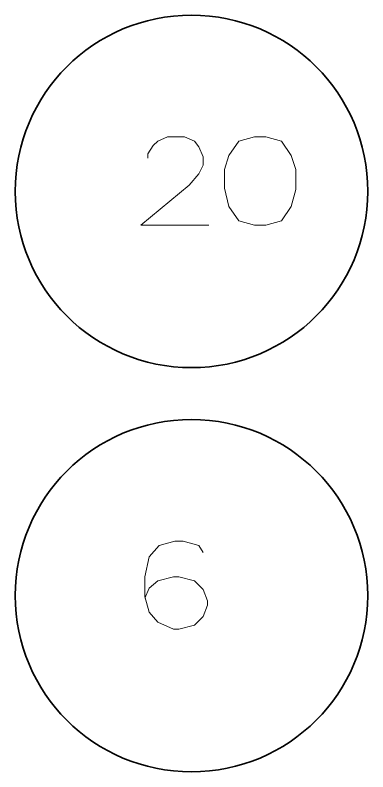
# Model space of a CAD drawing. Header units: millimetres. Extents: x 0 to 174, y 0 to 33.
# Drawn here: x 56.568 to 56.847, y 12.953 to 13.552 of the extents above; entities that cross this region are included whole.
import ezdxf

# ---------------------------------------------------------------- set-up
doc = ezdxf.new("R2010")
doc.units = ezdxf.units.MM
doc.layers.add('PDF_Geomertry', color=7, linetype='Continuous', true_color=0x405f80)

msp = doc.modelspace()

# ---------------------------------------------------------------- linework, layer by layer
at = {"layer": 'PDF_Geomertry', "color": 18, "lineweight": 13, "true_color": 0x260000}
for points in [[(56.72139, 13.38556), (56.6675, 13.38556), (56.7057, 13.41708), (56.71347, 13.42597), (56.71695, 13.43278), (56.71695, 13.43945), (56.71347, 13.44736), (56.71014, 13.45181), (56.70222, 13.45528), (56.68875, 13.45528), (56.68097, 13.45181), (56.6775, 13.44847), (56.67306, 13.44181), (56.67306, 13.43833)], [(56.71695, 13.12653), (56.71347, 13.13208), (56.70111, 13.13542), (56.69444, 13.13542), (56.68208, 13.13208), (56.67417, 13.12306), (56.67083, 13.10736), (56.67083, 13.09167), (56.67417, 13.07931), (56.68097, 13.07139), (56.69333, 13.06583), (56.69778, 13.06583), (56.71014, 13.06917), (56.71695, 13.07597), (56.72028, 13.08486), (56.72028, 13.08833), (56.71695, 13.09722), (56.71014, 13.10403), (56.69778, 13.10736), (56.69333, 13.10736), (56.68097, 13.10403), (56.67417, 13.09833), (56.67083, 13.09056)]]:
    msp.add_lwpolyline(points, dxfattribs=at)
msp.add_lwpolyline([(56.75736, 13.45528), (56.745, 13.45181), (56.73708, 13.44056), (56.73375, 13.42945), (56.73375, 13.41472), (56.73708, 13.40014), (56.745, 13.38889), (56.75736, 13.38556), (56.76639, 13.38556), (56.77875, 13.38889), (56.78653, 13.40014), (56.79, 13.41361), (56.79, 13.42945), (56.78653, 13.44056), (56.77875, 13.45181), (56.76639, 13.45528), (56.75736, 13.45528)], close=True, dxfattribs=at)
at = {"layer": 'PDF_Geomertry', "color": 18, "lineweight": 35, "true_color": 0x260000}
for centre, radius in [((56.70767, 13.41218), 0.13938), ((56.70765, 13.09242), 0.13936)]:
    msp.add_circle(centre, radius, dxfattribs=at)

doc.saveas('drawing.dxf')
